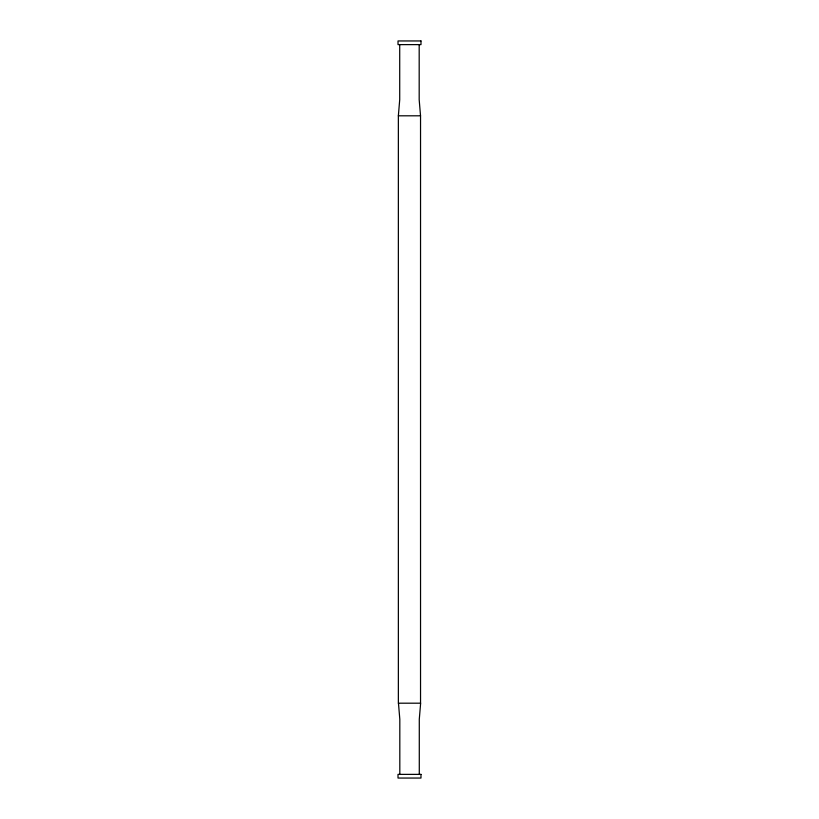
<?xml version="1.0" encoding="UTF-8"?>
<svg xmlns="http://www.w3.org/2000/svg" width="819" height="819" viewBox="0 0 819 819"><rect width="100%" height="100%" fill="white"/><g stroke="black" fill="none" stroke-linecap="round" stroke-linejoin="round"><path stroke-width="1.23" d="M419.287 774.375L419.287 719.266L420.638 703.193L398.362 703.193L398.362 115.807L399.713 99.734L399.713 44.625M398.362 115.807L420.536 115.807L420.536 703.193M420.536 115.807L419.185 99.734L419.185 44.625M398.464 703.193L399.815 719.266L399.815 774.375M420.986 40.95L398.024 40.95L398.024 44.625L420.986 44.625L420.986 40.95M420.976 774.375L398.014 774.375L398.014 778.05L420.976 778.05L420.976 774.375"/></g></svg>
